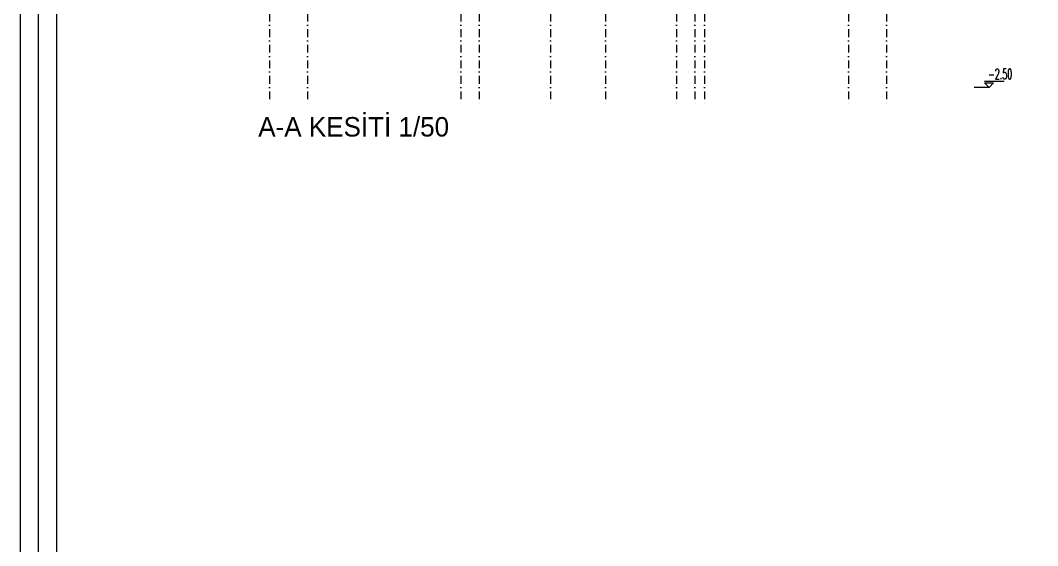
# Model space of a CAD drawing. Header units: millimetres. Extents: x -16104 to 67872, y -88009 to 12107.
# Drawn here: x -253 to 584, y 9379 to 9811 of the extents above; entities that cross this region are included whole.
import ezdxf

# ---------------------------------------------------------------- set-up
doc = ezdxf.new("R2010")
doc.units = ezdxf.units.MM
doc.linetypes.add('DASHDOTX2', pattern=[50.8, 25.4, -12.7, 0, -12.7])
doc.layers.get('0').update_dxf_attribs({"color": 241})
doc.layers.add('c05', color=32, linetype='Continuous', lineweight=13)
doc.layers.add('TARAMA', color=8, linetype='Continuous', lineweight=15)
doc.styles.add('OLCU', font='simplex.shx', dxfattribs={"width": 0.6, "height": 1400})
doc.styles.add('ÖLÇÜ-50', font='comic.ttf', dxfattribs={"height": 12.5})

# ---------------------------------------------------------------- blocks, each defined once
blk = doc.blocks.new('UYH')
at = {"layer": 'TARAMA', "linetype": 'DASHDOTX2'}
for p, q in [((58959.6, 3426.5), (58959.6, 617)), ((59084.6, 3426.5), (59084.6, 617)), ((59589.6, 3426.5), (59589.6, 617)), ((59649.6, 3426.5), (59649.6, 617)), ((59884.1, 3426.5), (59884.1, 617)), ((60065.1, 3426.5), (60065.1, 617)), ((60299.6, 3426.5), (60299.6, 617)), ((60359.6, 3426.5), (60359.6, 617)), ((60391.6, 3426.5), (60391.6, 617)), ((60864.6, 3426.5), (60864.6, 617)), ((60989.6, 3426.5), (60989.6, 617))]:
    blk.add_line(p, q, dxfattribs=at)
at = {"layer": 'TARAMA', "ltscale": 0.01}
for p, q in [((61327.5, 675.3), (61278.2, 675.3)), ((61312.5, 695.3), (61377.5, 695.3)), ((61327.5, 675.3), (61312.5, 690.3)), ((61312.5, 690.3), (61342.5, 690.3)), ((61327.5, 675.3), (61342.5, 690.3))]:
    blk.add_line(p, q, dxfattribs=at)
at = {"layer": 'TARAMA', "ltscale": 0.01, "style": 'OLCU', "width": 0.55}
blk.add_text('-2.50', height=35, dxfattribs=at).set_placement((61324.7, 701.9))
at = {"layer": 'TARAMA', "style": 'ÖLÇÜ-50'}
blk.add_text('A-A KESİTİ 1/50', height=64, dxfattribs=at).set_placement((58923, 513.6))

msp = doc.modelspace()

# ---------------------------------------------------------------- linework, layer by layer
at = {"layer": 'c05'}
for points in [[(6601.02, 8934.8), (6601.02, 8729.34), (-253.01, 8729.34), (-253.01, 12107.12), (6590.6, 12107.12), (6590.6, 10246.25)], [(6586.02, 8934.8), (6586.02, 8744.34), (-238.01, 8744.34), (-238.01, 12092.12), (6575.6, 12092.12), (6575.6, 10246.25)], [(6571.02, 8934.8), (6571.02, 8759.34), (-223.01, 8759.34), (-223.01, 12077.12), (6560.6, 12077.12), (6560.6, 10246.25)]]:
    msp.add_lwpolyline(points, dxfattribs=at)

# ---------------------------------------------------------------- block references
at = {"xscale": 0.25, "yscale": 0.25, "zscale": 0.25}
msp.add_blockref('UYH', (-14788.06, 9587.5), dxfattribs=at)

doc.saveas('drawing.dxf')
